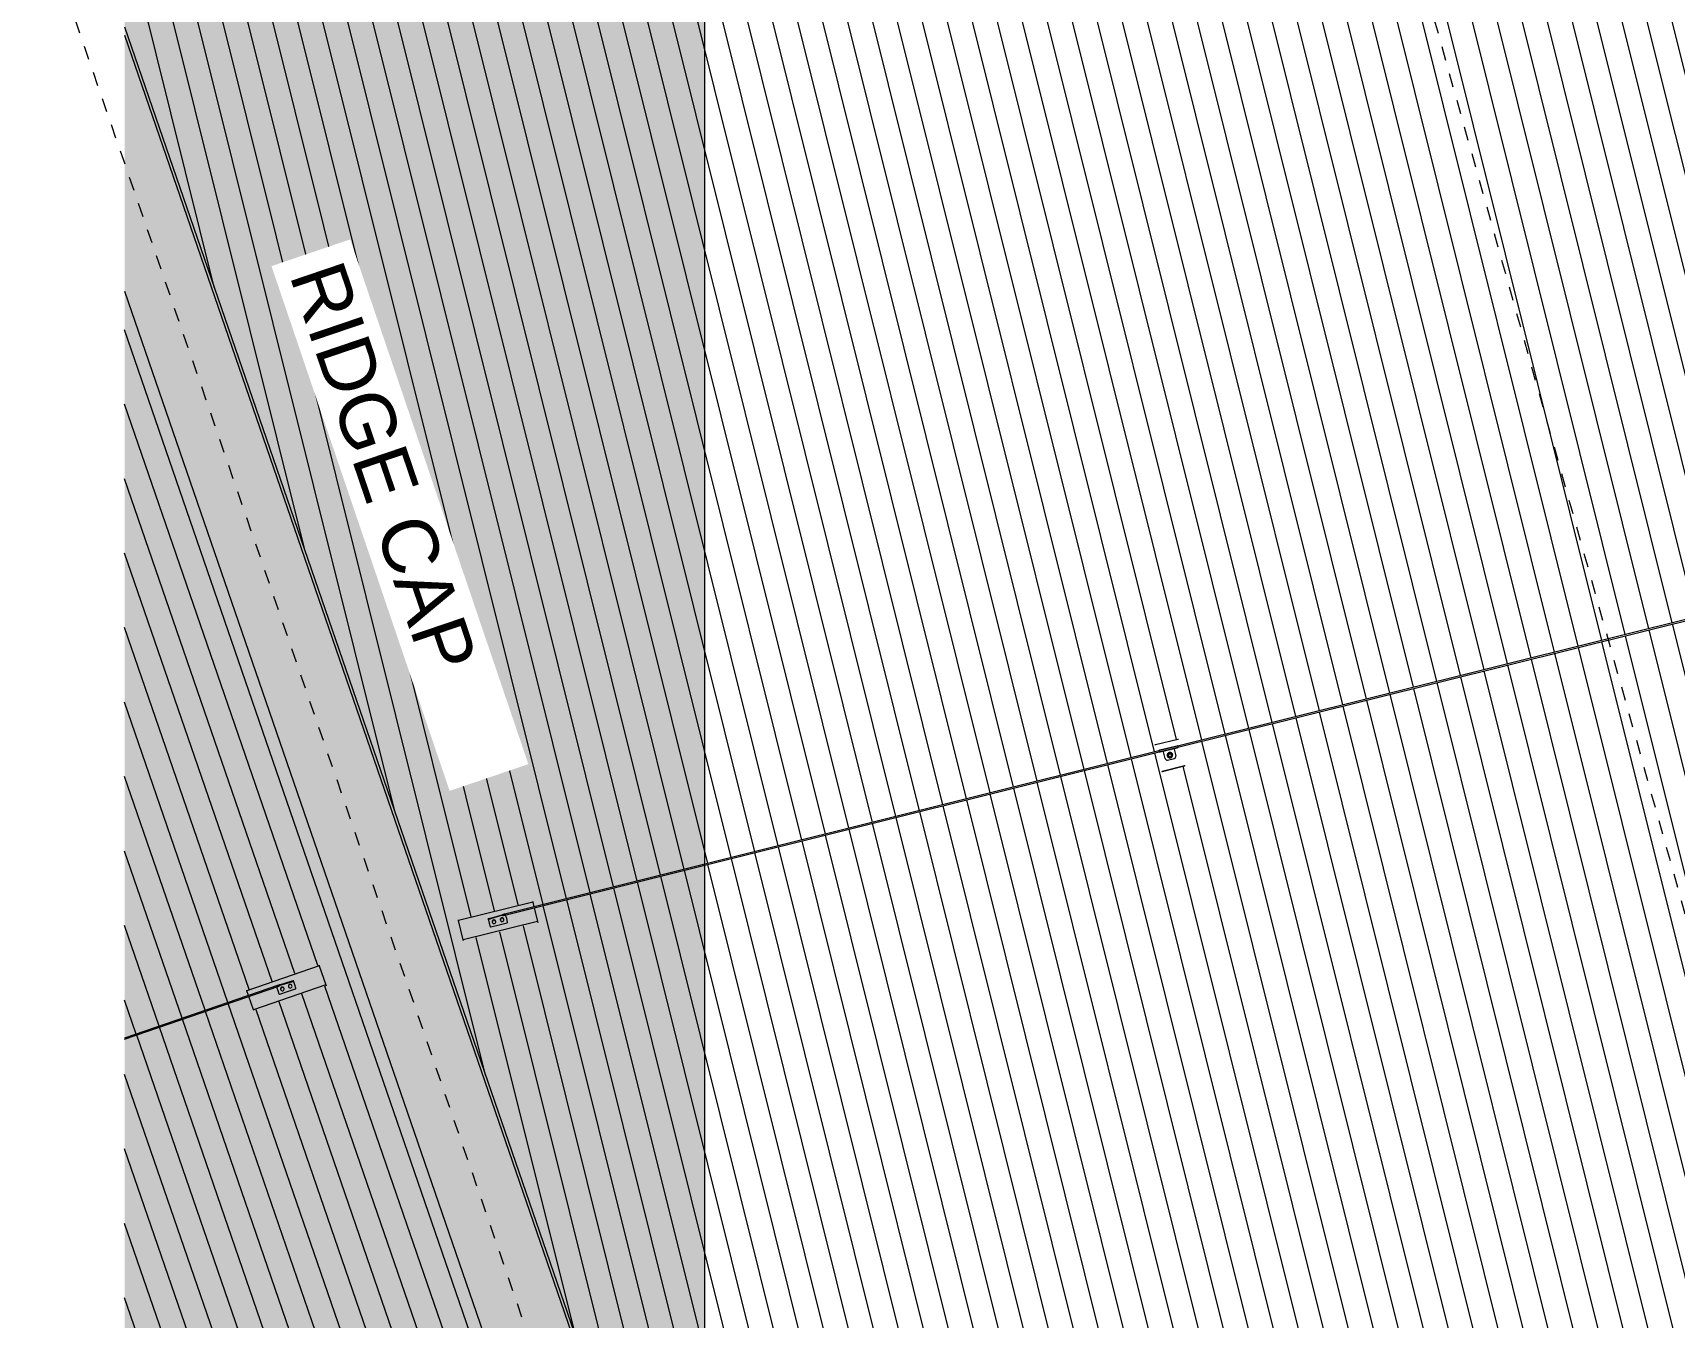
# Model space of a CAD drawing. Header units: metres. Extents: x -2358 to -2216, y 3959 to 4067.
# Drawn here: x -2353.23 to -2341.38, y 4018.81 to 4028.08 of the extents above; entities that cross this region are included whole.
import ezdxf

# ---------------------------------------------------------------- set-up
doc = ezdxf.new("R2010")
doc.units = ezdxf.units.M
doc.linetypes.add('Grid Line', pattern=[0.021, 0.012, -0.003, 0.003, -0.003])
for name, color, linetype, lineweight in [('A-DETL', 90, 'Continuous', 13), ('A-DETL-GENF', 92, 'Continuous', 5), ('A-ROOF', 132, 'Continuous', 5), ('A-ROOF-PATT', 132, 'Continuous', 5), ('G-ANNO-TEXT', 231, 'Continuous', 5), ('Q-SPCQ', 91, 'Continuous', 5), ('S-GRID', 1, 'Continuous', 5)]:
    doc.layers.add(name, color=color, linetype=linetype, lineweight=lineweight)
doc.styles.add('Arial_1', font='arial.ttf', dxfattribs={"height": 0.4})

# ---------------------------------------------------------------- blocks, each defined once
blk = doc.blocks.new('Static Line_Sayfa_Metal Deck_Pan Mount - Up to 15 _ pitch - Max 2 Users-1845519-ROOF - Part B')
at = {"layer": 'Q-SPCQ'}
for p, q in [((-2351.158, 4021.345), (-2351.68, 4021.166)), ((-2351.159, 4021.35), (-2351.158, 4021.345)), ((-2351.158, 4021.345), (-2351.111, 4021.209)), ((-2351.453, 4021.206), (-2352.563, 4020.824)), ((-2352.563, 4020.816), (-2351.45, 4021.199)), ((-2351.111, 4021.209), (-2351.633, 4021.029)), ((-2351.468, 4021.199), (-2351.467, 4021.195)), ((-2351.466, 4021.193), (-2351.465, 4021.19)), ((-2351.465, 4021.19), (-2351.464, 4021.187)), ((-2351.45, 4021.199), (-2351.45, 4021.201)), ((-2351.45, 4021.199), (-2351.45, 4021.2)), ((-2351.45, 4021.199), (-2351.45, 4021.199)), ((-2351.445, 4021.209), (-2351.354, 4021.236)), ((-2351.352, 4021.231), (-2351.443, 4021.204)), ((-2351.38, 4021.194), (-2351.379, 4021.193)), ((-2351.355, 4021.202), (-2351.355, 4021.203)), ((-2351.342, 4021.233), (-2351.344, 4021.238)), ((-2351.344, 4021.238), (-2351.344, 4021.237)), ((-2351.342, 4021.233), (-2351.344, 4021.237)), ((-2351.342, 4021.233), (-2351.342, 4021.233)), ((-2351.341, 4021.23), (-2351.342, 4021.233)), ((-2351.334, 4021.209), (-2351.341, 4021.23)), ((-2351.326, 4021.185), (-2351.334, 4021.209)), ((-2351.111, 4021.209), (-2351.109, 4021.202)), ((-2351.68, 4021.166), (-2351.681, 4021.17)), ((-2351.668, 4021.131), (-2351.68, 4021.166)), ((-2351.633, 4021.029), (-2351.666, 4021.125)), ((-2351.464, 4021.187), (-2351.457, 4021.167)), ((-2351.457, 4021.167), (-2351.449, 4021.143)), ((-2351.449, 4021.143), (-2351.449, 4021.143)), ((-2351.443, 4021.14), (-2351.386, 4021.16)), ((-2351.437, 4021.175), (-2351.436, 4021.174)), ((-2351.412, 4021.182), (-2351.412, 4021.183)), ((-2351.386, 4021.16), (-2351.329, 4021.179)), ((-2351.326, 4021.185), (-2351.326, 4021.185)), ((-2351.631, 4021.023), (-2351.633, 4021.029))]:
    blk.add_line(p, q, dxfattribs=at)
at = {"layer": 'Q-SPCQ', "flags": 128}
for points in [[(-2351.412, 4021.183), (-2351.412, 4021.184), (-2351.412, 4021.184), (-2351.413, 4021.185), (-2351.413, 4021.185), (-2351.413, 4021.186), (-2351.413, 4021.186), (-2351.414, 4021.186), (-2351.414, 4021.187), (-2351.414, 4021.187), (-2351.415, 4021.188), (-2351.415, 4021.188), (-2351.415, 4021.188), (-2351.416, 4021.189), (-2351.416, 4021.189), (-2351.416, 4021.189), (-2351.417, 4021.19), (-2351.417, 4021.19), (-2351.418, 4021.19), (-2351.418, 4021.191), (-2351.419, 4021.191), (-2351.419, 4021.191), (-2351.42, 4021.191), (-2351.42, 4021.191), (-2351.421, 4021.191), (-2351.421, 4021.192), (-2351.422, 4021.192), (-2351.422, 4021.192), (-2351.423, 4021.192), (-2351.423, 4021.192), (-2351.424, 4021.192), (-2351.424, 4021.192), (-2351.425, 4021.192), (-2351.425, 4021.192), (-2351.426, 4021.192), (-2351.426, 4021.192), (-2351.427, 4021.192), (-2351.427, 4021.192), (-2351.428, 4021.191), (-2351.428, 4021.191), (-2351.429, 4021.191), (-2351.429, 4021.191), (-2351.43, 4021.191), (-2351.43, 4021.19), (-2351.431, 4021.19), (-2351.431, 4021.19), (-2351.432, 4021.19), (-2351.432, 4021.189), (-2351.432, 4021.189), (-2351.433, 4021.189), (-2351.433, 4021.188), (-2351.434, 4021.188), (-2351.434, 4021.188), (-2351.434, 4021.187), (-2351.435, 4021.187), (-2351.435, 4021.186), (-2351.435, 4021.186), (-2351.435, 4021.186), (-2351.436, 4021.185), (-2351.436, 4021.185), (-2351.436, 4021.184), (-2351.436, 4021.184), (-2351.437, 4021.183), (-2351.437, 4021.183), (-2351.437, 4021.182), (-2351.437, 4021.182), (-2351.437, 4021.181), (-2351.437, 4021.181), (-2351.437, 4021.18), (-2351.437, 4021.18), (-2351.437, 4021.179), (-2351.437, 4021.179), (-2351.437, 4021.178), (-2351.437, 4021.178), (-2351.437, 4021.177), (-2351.437, 4021.177), (-2351.437, 4021.176), (-2351.437, 4021.176), (-2351.437, 4021.175), (-2351.437, 4021.175)], [(-2351.355, 4021.203), (-2351.355, 4021.203), (-2351.356, 4021.204), (-2351.356, 4021.204), (-2351.356, 4021.205), (-2351.356, 4021.205), (-2351.357, 4021.206), (-2351.357, 4021.206), (-2351.357, 4021.206), (-2351.357, 4021.207), (-2351.358, 4021.207), (-2351.358, 4021.208), (-2351.359, 4021.208), (-2351.359, 4021.208), (-2351.359, 4021.209), (-2351.36, 4021.209), (-2351.36, 4021.209), (-2351.361, 4021.21), (-2351.361, 4021.21), (-2351.361, 4021.21), (-2351.362, 4021.21), (-2351.362, 4021.21), (-2351.363, 4021.211), (-2351.363, 4021.211), (-2351.364, 4021.211), (-2351.364, 4021.211), (-2351.365, 4021.211), (-2351.365, 4021.211), (-2351.366, 4021.211), (-2351.366, 4021.211), (-2351.367, 4021.211), (-2351.367, 4021.211), (-2351.368, 4021.211), (-2351.369, 4021.211), (-2351.369, 4021.211), (-2351.37, 4021.211), (-2351.37, 4021.211), (-2351.371, 4021.211), (-2351.371, 4021.211), (-2351.372, 4021.211), (-2351.372, 4021.211), (-2351.373, 4021.21), (-2351.373, 4021.21), (-2351.373, 4021.21), (-2351.374, 4021.21), (-2351.374, 4021.21), (-2351.375, 4021.209), (-2351.375, 4021.209), (-2351.376, 4021.209), (-2351.376, 4021.208), (-2351.376, 4021.208), (-2351.377, 4021.208), (-2351.377, 4021.207), (-2351.378, 4021.207), (-2351.378, 4021.206), (-2351.378, 4021.206), (-2351.378, 4021.206), (-2351.379, 4021.205), (-2351.379, 4021.205), (-2351.379, 4021.204), (-2351.379, 4021.204), (-2351.38, 4021.203), (-2351.38, 4021.203), (-2351.38, 4021.202), (-2351.38, 4021.202), (-2351.38, 4021.201), (-2351.38, 4021.201), (-2351.38, 4021.2), (-2351.38, 4021.2), (-2351.38, 4021.199), (-2351.38, 4021.199), (-2351.38, 4021.198), (-2351.38, 4021.198), (-2351.38, 4021.197), (-2351.38, 4021.197), (-2351.38, 4021.196), (-2351.38, 4021.196), (-2351.38, 4021.195), (-2351.38, 4021.195), (-2351.38, 4021.194)]]:
    blk.add_lwpolyline(points, dxfattribs=at)
at = {"layer": 'Q-SPCQ'}
for centre, major_axis, ratio, start_param, end_param in [((-2351.452, 4021.205), (0.0165, 0.0057), 0.087156, 1.117011, 2.88852), ((-2351.45, 4021.2), (0.0165, 0.0057), 0.087156, 1.117011, 2.88852), ((-2351.452, 4021.205), (0.00709, 0.00244), 0.087156, 1.832596, 2.879793), ((-2351.45, 4021.2), (0.00709, 0.00244), 0.087156, 3.141593, 6.283185), ((-2351.45, 4021.2), (0.00709, 0.00244), 0.087156, 2.879793, 3.141593), ((-2351.45, 4021.2), (0.00709, 0.00244), 0.087156, 1.308997, 2.617994), ((-2351.452, 4021.205), (0.00709, 0.00244), 0.087156, 0.261799, 0.785398), ((-2351.452, 4021.205), (0.00709, 0.00244), 0.087156, 5.497787, 6.021386), ((-2351.45, 4021.2), (0.00709, 0.00244), 0.087156, 0, 1.047198), ((-2351.424, 4021.178), (0.0123, 0.0042), 0.996195, 0, 3.141593), ((-2351.367, 4021.198), (0.0123, 0.0042), 0.996195, 0, 3.141593), ((-2351.367, 4021.198), (0.0123, 0.0042), 0.996195, 3.141593, 6.283185), ((-2351.361, 4021.232), (0.0165, 0.0057), 0.087156, 0, 1.117011), ((-2351.359, 4021.227), (0.0165, 0.0057), 0.087156, 0, 1.117011), ((-2351.444, 4021.145), (0.00473, 0.00163), 0.996195, 3.141593, 4.712389), ((-2351.424, 4021.178), (0.0123, 0.0042), 0.996195, 3.141593, 6.283185), ((-2351.331, 4021.184), (0.00473, 0.00163), 0.996195, 4.712389, 6.283185)]:
    blk.add_ellipse(centre, major_axis=major_axis, ratio=ratio, start_param=start_param, end_param=end_param, dxfattribs=at)
blk = doc.blocks.new('Static Line_Sayfa_Metal Deck_Pan Mount - Up to 15 _ pitch - Max 2 Users-1846359-ROOF - Part B')
at = {"layer": 'Q-SPCQ'}
for p, q in [((-2330.489, 4026.538), (-2345.031, 4022.914)), ((-2345.029, 4022.906), (-2330.487, 4026.531)), ((-2345.122, 4022.942), (-2344.961, 4022.982)), ((-2344.96, 4022.982), (-2344.957, 4022.982)), ((-2345.03, 4022.914), (-2348.376, 4022.079)), ((-2348.376, 4022.071), (-2345.028, 4022.907)), ((-2345.126, 4022.939), (-2345.123, 4022.942)), ((-2345.094, 4022.901), (-2345.098, 4022.899)), ((-2345.097, 4022.894), (-2345.098, 4022.899)), ((-2345.096, 4022.889), (-2345.097, 4022.894)), ((-2345.096, 4022.889), (-2345.091, 4022.889)), ((-2344.969, 4022.932), (-2345.092, 4022.902)), ((-2345.089, 4022.889), (-2344.966, 4022.92)), ((-2345.066, 4022.895), (-2345.066, 4022.894)), ((-2345.066, 4022.893), (-2345.066, 4022.894)), ((-2345.065, 4022.889), (-2345.066, 4022.893)), ((-2345.053, 4022.841), (-2345.065, 4022.889)), ((-2345.037, 4022.861), (-2345.037, 4022.861)), ((-2345.029, 4022.864), (-2345.029, 4022.863)), ((-2345.027, 4022.864), (-2345.027, 4022.864)), ((-2345.009, 4022.869), (-2345.009, 4022.869)), ((-2345.006, 4022.869), (-2345.007, 4022.869)), ((-2344.998, 4022.87), (-2344.999, 4022.871)), ((-2344.988, 4022.913), (-2344.989, 4022.914)), ((-2344.988, 4022.913), (-2344.988, 4022.913)), ((-2344.988, 4022.913), (-2344.987, 4022.909)), ((-2344.987, 4022.909), (-2344.975, 4022.861)), ((-2344.975, 4022.86), (-2344.975, 4022.861)), ((-2344.962, 4022.933), (-2344.967, 4022.932)), ((-2344.964, 4022.92), (-2344.96, 4022.922)), ((-2344.962, 4022.933), (-2344.961, 4022.928)), ((-2344.961, 4022.928), (-2344.96, 4022.922)), ((-2345.075, 4022.748), (-2345.078, 4022.746)), ((-2345.076, 4022.747), (-2345.073, 4022.748)), ((-2344.913, 4022.789), (-2345.074, 4022.749)), ((-2345.072, 4022.749), (-2344.915, 4022.788)), ((-2345.053, 4022.841), (-2345.053, 4022.841)), ((-2345.035, 4022.83), (-2344.986, 4022.843)), ((-2345.035, 4022.83), (-2344.986, 4022.842)), ((-2344.914, 4022.788), (-2344.91, 4022.788)), ((-2344.908, 4022.789), (-2344.912, 4022.789)), ((-2348.376, 4022.079), (-2349.829, 4021.717)), ((-2349.828, 4021.709), (-2348.376, 4022.071)), ((-2349.617, 4021.806), (-2350.153, 4021.673)), ((-2349.618, 4021.811), (-2349.617, 4021.806)), ((-2349.617, 4021.806), (-2349.608, 4021.771)), ((-2350.153, 4021.673), (-2350.154, 4021.677)), ((-2350.118, 4021.533), (-2350.153, 4021.673)), ((-2349.582, 4021.666), (-2350.118, 4021.533)), ((-2349.938, 4021.684), (-2349.937, 4021.679)), ((-2349.938, 4021.683), (-2349.938, 4021.684)), ((-2349.938, 4021.683), (-2349.937, 4021.679)), ((-2349.937, 4021.679), (-2349.937, 4021.679)), ((-2349.937, 4021.679), (-2349.936, 4021.675)), ((-2349.936, 4021.675), (-2349.931, 4021.654)), ((-2349.929, 4021.688), (-2349.838, 4021.714)), ((-2349.836, 4021.71), (-2349.928, 4021.683)), ((-2349.884, 4021.666), (-2349.884, 4021.667)), ((-2349.851, 4021.675), (-2349.851, 4021.674)), ((-2349.829, 4021.711), (-2349.828, 4021.709)), ((-2349.829, 4021.71), (-2349.828, 4021.709)), ((-2349.826, 4021.68), (-2349.826, 4021.681)), ((-2349.812, 4021.714), (-2349.813, 4021.719)), ((-2349.811, 4021.71), (-2349.811, 4021.713)), ((-2349.81, 4021.707), (-2349.811, 4021.71)), ((-2349.804, 4021.686), (-2349.81, 4021.707)), ((-2349.798, 4021.661), (-2349.804, 4021.686)), ((-2349.607, 4021.765), (-2349.582, 4021.666)), ((-2349.582, 4021.666), (-2349.58, 4021.659)), ((-2349.931, 4021.654), (-2349.925, 4021.63)), ((-2349.925, 4021.63), (-2349.925, 4021.63)), ((-2349.919, 4021.626), (-2349.86, 4021.641)), ((-2349.91, 4021.661), (-2349.909, 4021.66)), ((-2349.86, 4021.641), (-2349.802, 4021.655)), ((-2349.798, 4021.661), (-2349.798, 4021.661)), ((-2350.116, 4021.526), (-2350.118, 4021.533))]:
    blk.add_line(p, q, dxfattribs=at)
at = {"layer": 'Q-SPCQ', "flags": 128}
for points in [[(-2345.094, 4022.901), (-2345.094, 4022.901), (-2345.094, 4022.901), (-2345.093, 4022.901), (-2345.093, 4022.901), (-2345.092, 4022.901), (-2345.092, 4022.902)], [(-2345.089, 4022.889), (-2345.089, 4022.889), (-2345.09, 4022.889), (-2345.09, 4022.889), (-2345.091, 4022.889), (-2345.091, 4022.889), (-2345.091, 4022.889)], [(-2345.021, 4022.878), (-2345.021, 4022.878), (-2345.022, 4022.877), (-2345.022, 4022.877), (-2345.023, 4022.877), (-2345.023, 4022.877), (-2345.023, 4022.877), (-2345.024, 4022.877), (-2345.024, 4022.876), (-2345.025, 4022.876), (-2345.025, 4022.876), (-2345.025, 4022.875), (-2345.026, 4022.875), (-2345.026, 4022.875), (-2345.026, 4022.875), (-2345.027, 4022.874), (-2345.027, 4022.874), (-2345.027, 4022.873), (-2345.028, 4022.873), (-2345.028, 4022.873), (-2345.028, 4022.872), (-2345.028, 4022.872), (-2345.029, 4022.871), (-2345.029, 4022.871), (-2345.029, 4022.871), (-2345.029, 4022.87), (-2345.029, 4022.87), (-2345.029, 4022.869), (-2345.029, 4022.869), (-2345.03, 4022.868), (-2345.03, 4022.868), (-2345.03, 4022.867), (-2345.03, 4022.867), (-2345.03, 4022.866), (-2345.03, 4022.866), (-2345.03, 4022.866), (-2345.03, 4022.865), (-2345.03, 4022.865), (-2345.029, 4022.864), (-2345.029, 4022.864), (-2345.029, 4022.864)], [(-2345.02, 4022.876), (-2345.021, 4022.876), (-2345.021, 4022.876), (-2345.021, 4022.876), (-2345.022, 4022.876), (-2345.022, 4022.875), (-2345.023, 4022.875), (-2345.023, 4022.875), (-2345.023, 4022.875), (-2345.024, 4022.875), (-2345.024, 4022.874), (-2345.024, 4022.874), (-2345.024, 4022.874), (-2345.025, 4022.874), (-2345.025, 4022.873), (-2345.025, 4022.873), (-2345.026, 4022.873), (-2345.026, 4022.873), (-2345.026, 4022.872), (-2345.026, 4022.872), (-2345.026, 4022.872), (-2345.027, 4022.871), (-2345.027, 4022.871), (-2345.027, 4022.871), (-2345.027, 4022.87), (-2345.027, 4022.87), (-2345.027, 4022.869), (-2345.027, 4022.869), (-2345.028, 4022.869), (-2345.028, 4022.868), (-2345.028, 4022.868), (-2345.028, 4022.868), (-2345.028, 4022.867), (-2345.028, 4022.867), (-2345.028, 4022.866), (-2345.028, 4022.866), (-2345.028, 4022.866), (-2345.028, 4022.865), (-2345.028, 4022.865), (-2345.027, 4022.864), (-2345.027, 4022.864)], [(-2345.007, 4022.869), (-2345.007, 4022.87), (-2345.007, 4022.87), (-2345.007, 4022.871), (-2345.007, 4022.871), (-2345.007, 4022.871), (-2345.008, 4022.872), (-2345.008, 4022.872), (-2345.008, 4022.873), (-2345.008, 4022.873), (-2345.009, 4022.873), (-2345.009, 4022.874), (-2345.009, 4022.874), (-2345.009, 4022.875), (-2345.01, 4022.875), (-2345.01, 4022.875), (-2345.011, 4022.875), (-2345.011, 4022.876), (-2345.011, 4022.876), (-2345.012, 4022.876), (-2345.012, 4022.877), (-2345.012, 4022.877), (-2345.013, 4022.877), (-2345.013, 4022.877), (-2345.014, 4022.877), (-2345.014, 4022.877), (-2345.015, 4022.878), (-2345.015, 4022.878), (-2345.016, 4022.878), (-2345.016, 4022.878), (-2345.016, 4022.878), (-2345.017, 4022.878), (-2345.017, 4022.878), (-2345.018, 4022.878), (-2345.018, 4022.878), (-2345.019, 4022.878), (-2345.019, 4022.878), (-2345.02, 4022.878), (-2345.02, 4022.878), (-2345.021, 4022.878), (-2345.021, 4022.878)], [(-2345.009, 4022.869), (-2345.009, 4022.869), (-2345.009, 4022.87), (-2345.009, 4022.87), (-2345.009, 4022.87), (-2345.009, 4022.871), (-2345.009, 4022.871), (-2345.01, 4022.872), (-2345.01, 4022.872), (-2345.01, 4022.872), (-2345.01, 4022.873), (-2345.011, 4022.873), (-2345.011, 4022.873), (-2345.011, 4022.873), (-2345.011, 4022.874), (-2345.012, 4022.874), (-2345.012, 4022.874), (-2345.012, 4022.874), (-2345.013, 4022.875), (-2345.013, 4022.875), (-2345.013, 4022.875), (-2345.014, 4022.875), (-2345.014, 4022.875), (-2345.014, 4022.876), (-2345.015, 4022.876), (-2345.015, 4022.876), (-2345.015, 4022.876), (-2345.016, 4022.876), (-2345.016, 4022.876), (-2345.016, 4022.876), (-2345.017, 4022.876), (-2345.017, 4022.876), (-2345.018, 4022.876), (-2345.018, 4022.876), (-2345.018, 4022.876), (-2345.019, 4022.876), (-2345.019, 4022.876), (-2345.02, 4022.876), (-2345.02, 4022.876), (-2345.02, 4022.876), (-2345.02, 4022.876)], [(-2344.969, 4022.932), (-2344.969, 4022.932), (-2344.968, 4022.932), (-2344.968, 4022.932), (-2344.967, 4022.932), (-2344.967, 4022.932), (-2344.967, 4022.932)], [(-2344.964, 4022.92), (-2344.964, 4022.92), (-2344.964, 4022.92), (-2344.965, 4022.92), (-2344.965, 4022.92), (-2344.966, 4022.92), (-2344.966, 4022.92)], [(-2349.884, 4021.667), (-2349.884, 4021.667), (-2349.885, 4021.668), (-2349.885, 4021.668), (-2349.885, 4021.669), (-2349.885, 4021.669), (-2349.885, 4021.67), (-2349.886, 4021.67), (-2349.886, 4021.671), (-2349.886, 4021.671), (-2349.887, 4021.671), (-2349.887, 4021.672), (-2349.887, 4021.672), (-2349.888, 4021.673), (-2349.888, 4021.673), (-2349.888, 4021.673), (-2349.889, 4021.674), (-2349.889, 4021.674), (-2349.89, 4021.674), (-2349.89, 4021.675), (-2349.89, 4021.675), (-2349.891, 4021.675), (-2349.891, 4021.675), (-2349.892, 4021.676), (-2349.892, 4021.676), (-2349.893, 4021.676), (-2349.893, 4021.676), (-2349.894, 4021.676), (-2349.894, 4021.676), (-2349.895, 4021.676), (-2349.895, 4021.677), (-2349.896, 4021.677), (-2349.896, 4021.677), (-2349.897, 4021.677), (-2349.897, 4021.677), (-2349.898, 4021.677), (-2349.898, 4021.677), (-2349.899, 4021.676), (-2349.899, 4021.676), (-2349.9, 4021.676), (-2349.9, 4021.676), (-2349.901, 4021.676), (-2349.901, 4021.676), (-2349.902, 4021.676), (-2349.902, 4021.675), (-2349.903, 4021.675), (-2349.903, 4021.675), (-2349.904, 4021.675), (-2349.904, 4021.674), (-2349.905, 4021.674), (-2349.905, 4021.674), (-2349.905, 4021.673), (-2349.906, 4021.673), (-2349.906, 4021.673), (-2349.907, 4021.672), (-2349.907, 4021.672), (-2349.907, 4021.672), (-2349.908, 4021.671), (-2349.908, 4021.671), (-2349.908, 4021.67), (-2349.908, 4021.67), (-2349.909, 4021.669), (-2349.909, 4021.669), (-2349.909, 4021.668), (-2349.909, 4021.668), (-2349.909, 4021.667), (-2349.909, 4021.667), (-2349.91, 4021.666), (-2349.91, 4021.666), (-2349.91, 4021.665), (-2349.91, 4021.665), (-2349.91, 4021.664), (-2349.91, 4021.664), (-2349.91, 4021.663), (-2349.91, 4021.663), (-2349.91, 4021.662), (-2349.91, 4021.662), (-2349.91, 4021.661), (-2349.91, 4021.661), (-2349.91, 4021.661)], [(-2349.826, 4021.681), (-2349.826, 4021.682), (-2349.826, 4021.682), (-2349.827, 4021.683), (-2349.827, 4021.683), (-2349.827, 4021.684), (-2349.827, 4021.684), (-2349.827, 4021.685), (-2349.828, 4021.685), (-2349.828, 4021.686), (-2349.828, 4021.686), (-2349.829, 4021.686), (-2349.829, 4021.687), (-2349.829, 4021.687), (-2349.83, 4021.688), (-2349.83, 4021.688), (-2349.83, 4021.688), (-2349.831, 4021.689), (-2349.831, 4021.689), (-2349.832, 4021.689), (-2349.832, 4021.689), (-2349.833, 4021.69), (-2349.833, 4021.69), (-2349.834, 4021.69), (-2349.834, 4021.69), (-2349.835, 4021.69), (-2349.835, 4021.691), (-2349.836, 4021.691), (-2349.836, 4021.691), (-2349.837, 4021.691), (-2349.837, 4021.691), (-2349.838, 4021.691), (-2349.838, 4021.691), (-2349.839, 4021.691), (-2349.839, 4021.691), (-2349.84, 4021.691), (-2349.84, 4021.691), (-2349.841, 4021.691), (-2349.841, 4021.691), (-2349.842, 4021.691), (-2349.842, 4021.691), (-2349.843, 4021.69), (-2349.843, 4021.69), (-2349.844, 4021.69), (-2349.844, 4021.69), (-2349.845, 4021.69), (-2349.845, 4021.689), (-2349.846, 4021.689), (-2349.846, 4021.689), (-2349.846, 4021.689), (-2349.847, 4021.688), (-2349.847, 4021.688), (-2349.848, 4021.688), (-2349.848, 4021.687), (-2349.848, 4021.687), (-2349.849, 4021.686), (-2349.849, 4021.686), (-2349.849, 4021.686), (-2349.85, 4021.685), (-2349.85, 4021.685), (-2349.85, 4021.684), (-2349.85, 4021.684), (-2349.851, 4021.683), (-2349.851, 4021.683), (-2349.851, 4021.682), (-2349.851, 4021.682), (-2349.851, 4021.681), (-2349.851, 4021.681), (-2349.851, 4021.68), (-2349.852, 4021.68), (-2349.852, 4021.679), (-2349.852, 4021.679), (-2349.852, 4021.678), (-2349.852, 4021.678), (-2349.852, 4021.677), (-2349.852, 4021.677), (-2349.852, 4021.676), (-2349.851, 4021.676), (-2349.851, 4021.675), (-2349.851, 4021.675)]]:
    blk.add_lwpolyline(points, dxfattribs=at)
at = {"layer": 'Q-SPCQ'}
for centre, major_axis, ratio, start_param, end_param in [((-2344.961, 4022.982), (0.00097, 0.000242), 0.087156, 0.252159, 1.570796), ((-2345.122, 4022.942), (0.00097, 0.000242), 0.087156, 1.570796, 2.889433), ((-2345.128, 4022.881), (0.0679, 0.0169), 0.087156, 5.824402, 6.053794), ((-2345.018, 4022.866), (0.0193, 0.0048), 0.996195, 1.570796, 4.712389), ((-2345.018, 4022.866), (0.0193, 0.0048), 0.996195, 3.141593, 4.712389), ((-2345.018, 4022.866), (0.0114, 0.0028), 0.996195, 1.570796, 4.712389), ((-2345.018, 4022.866), (0.0193, 0.0048), 0.996195, 4.712389, 7.853982), ((-2345.018, 4022.866), (0.0114, 0.0028), 0.996195, 4.712389, 7.853982), ((-2345.018, 4022.866), (0.0193, 0.0048), 0.996195, 4.712389, 6.283185), ((-2344.928, 4022.931), (0.0679, 0.0169), 0.087156, 3.370984, 3.600375), ((-2344.99, 4022.857), (0.0146, 0.0036), 0.996195, 4.712389, 6.283185), ((-2344.99, 4022.857), (0.0146, 0.0036), 0.996195, 4.712389, 6.021386), ((-2345.074, 4022.748), (0.00097, 0.000242), 0.087156, 1.570796, 2.889433), ((-2345.072, 4022.749), (0.00097, 0.000242), 0.087156, 2.449888, 2.889433), ((-2345.072, 4022.749), (0.00097, 0.000242), 0.087156, 1.570796, 1.790569), ((-2345.038, 4022.845), (0.0146, 0.0036), 0.996195, 3.141593, 4.712389), ((-2345.038, 4022.845), (0.0146, 0.0036), 0.996195, 3.403392, 4.712389), ((-2344.915, 4022.788), (0.00097, 0.000242), 0.087156, 1.351024, 1.570796), ((-2344.915, 4022.788), (0.00097, 0.000242), 0.087156, 0.252159, 0.691705), ((-2344.913, 4022.789), (0.00097, 0.000242), 0.087156, 0.252159, 1.570796), ((-2349.921, 4021.688), (0.017, 0.0042), 0.087156, 2.024582, 3.141593), ((-2349.92, 4021.683), (0.017, 0.0042), 0.087156, 2.024582, 3.141593), ((-2349.897, 4021.663), (0.0126, 0.0031), 0.996195, 0, 3.141593), ((-2349.897, 4021.663), (0.0126, 0.0031), 0.996195, 3.141593, 6.283185), ((-2349.838, 4021.677), (0.0126, 0.0031), 0.996195, 0, 3.141593), ((-2349.838, 4021.677), (0.0126, 0.0031), 0.996195, 3.141593, 6.283185), ((-2349.83, 4021.715), (0.017, 0.0042), 0.087156, 0.253073, 2.024582), ((-2349.829, 4021.71), (0.017, 0.0042), 0.087156, 0.253073, 2.024582), ((-2349.83, 4021.715), (0.00728, 0.00181), 0.087156, 2.094395, 2.617994), ((-2349.83, 4021.715), (0.00728, 0.00181), 0.087156, 3.665191, 4.18879), ((-2349.829, 4021.71), (0.00728, 0.00181), 0.087156, 0.523599, 3.141593), ((-2349.829, 4021.71), (0.00728, 0.00181), 0.087156, 3.141593, 4.712389), ((-2349.83, 4021.715), (0.00728, 0.00181), 0.087156, 0.523599, 1.308997), ((-2349.83, 4021.715), (0.00728, 0.00181), 0.087156, 6.021386, 6.283185), ((-2349.829, 4021.71), (0.00728, 0.00181), 0.087156, 5.759587, 6.021386), ((-2349.92, 4021.631), (0.00485, 0.00121), 0.996195, 3.141593, 4.712389), ((-2349.803, 4021.66), (0.00485, 0.00121), 0.996195, 4.712389, 6.283185)]:
    blk.add_ellipse(centre, major_axis=major_axis, ratio=ratio, start_param=start_param, end_param=end_param, dxfattribs=at)
blk = doc.blocks.new('Roof Gutters1 - Roof Gutters-1884510-ROOF - Part B')
at = {"layer": 'A-ROOF'}
for p, q in [((-2352.563, 4028.124), (-2348.376, 4015.964)), ((-2352.563, 4028.063), (-2348.376, 4015.903)), ((-2352.563, 4026.216), (-2348.376, 4014.056))]:
    blk.add_line(p, q, dxfattribs=at)

msp = doc.modelspace()

# ---------------------------------------------------------------- hatches: boundary and pattern name
at = {"layer": 'A-DETL-GENF', "transparency": 33554585}
msp.add_hatch(color=7, dxfattribs=at).paths.add_polyline_path([(-2352.563, 3958.91), (-2348.376, 3958.91), (-2348.376, 4003.11), (-2346.358, 4003.651), (-2350.393, 4004.732), (-2348.376, 4005.272), (-2348.376, 4063.727), (-2352.563, 4063.727), (-2352.563, 3965.461)])
at = {"layer": 'A-ROOF-PATT'}
h = msp.add_hatch(dxfattribs=at)
h.set_pattern_fill('FP_7', color=256, style=0, pattern_type=2)
h.set_pattern_definition([(283.994, (-472.474, -220.244), (0.1698061846, 0.04231855), [])])
h.paths.add_polyline_path([(-2347.351, 4012.988), (-2323.226, 4019), (-2326.037, 4036.756), (-2326.019, 4036.76), (-2325.831, 4036.79), (-2325.853, 4036.934), (-2352.563, 4030.277), (-2352.563, 4028.124), (-2347.563, 4013.604)])
h.paths.add_polyline_path([(-2330.328, 4026.577), (-2330.328, 4026.579), (-2330.328, 4026.577)])
h.paths.add_polyline_path([(-2345.131, 4022.882), (-2345.133, 4022.881), (-2345.133, 4022.882)])
h.paths.add_polyline_path([(-2350.116, 4021.526), (-2350.153, 4021.677), (-2349.618, 4021.811), (-2349.608, 4021.771), (-2349.392, 4021.825), (-2349.354, 4021.835), (-2349.269, 4021.856), (-2349.049, 4021.911), (-2349.018, 4021.918), (-2348.95, 4021.936), (-2348.911, 4021.946), (-2348.846, 4021.961), (-2348.674, 4022.005), (-2348.643, 4022.012), (-2348.55, 4022.035), (-2348.505, 4022.046), (-2348.292, 4022.099), (-2347.714, 4022.245), (-2347.681, 4022.252), (-2347.568, 4022.28), (-2347.529, 4022.29), (-2347.507, 4022.296), (-2347.504, 4022.296), (-2347.421, 4022.317), (-2347.343, 4022.336), (-2347.174, 4022.379), (-2347.143, 4022.386), (-2347.034, 4022.413), (-2346.838, 4022.462), (-2346.528, 4022.54), (-2346.253, 4022.609), (-2346.232, 4022.614), (-2346.229, 4022.614), (-2346.117, 4022.643), (-2346.097, 4022.648), (-2345.115, 4022.894), (-2345.126, 4022.939), (-2345.123, 4022.94), (-2345.122, 4022.942), (-2344.96, 4022.982), (-2344.958, 4022.982), (-2344.957, 4022.982), (-2344.945, 4022.936), (-2340.268, 4024.101), (-2340.28, 4024.147), (-2340.276, 4024.147), (-2340.275, 4024.15), (-2340.114, 4024.19), (-2340.112, 4024.19), (-2340.11, 4024.19), (-2340.098, 4024.144), (-2335.421, 4025.309), (-2335.433, 4025.355), (-2335.429, 4025.355), (-2335.429, 4025.358), (-2335.267, 4025.398), (-2335.265, 4025.398), (-2335.263, 4025.398), (-2335.252, 4025.351), (-2330.575, 4026.517), (-2330.586, 4026.563), (-2330.582, 4026.563), (-2330.582, 4026.566), (-2330.42, 4026.606), (-2330.418, 4026.606), (-2330.416, 4026.606), (-2330.404, 4026.559), (-2330.288, 4026.588), (-2330.198, 4026.61), (-2327.905, 4027.181), (-2327.863, 4027.192), (-2327.795, 4027.208), (-2327.783, 4027.212), (-2327.728, 4027.225), (-2325.91, 4027.677), (-2325.919, 4027.717), (-2325.384, 4027.85), (-2325.348, 4027.698), (-2325.882, 4027.565), (-2325.909, 4027.67), (-2325.932, 4027.664), (-2330.403, 4026.552), (-2330.368, 4026.412), (-2330.373, 4026.415), (-2330.373, 4026.412), (-2330.376, 4026.411), (-2330.535, 4026.372), (-2330.535, 4026.372), (-2330.539, 4026.372), (-2330.573, 4026.509), (-2335.25, 4025.344), (-2335.215, 4025.204), (-2335.219, 4025.207), (-2335.22, 4025.204), (-2335.223, 4025.204), (-2335.381, 4025.164), (-2335.381, 4025.164), (-2335.385, 4025.164), (-2335.419, 4025.301), (-2340.096, 4024.136), (-2340.062, 4023.996), (-2340.066, 4023.999), (-2340.066, 4023.997), (-2340.069, 4023.996), (-2340.228, 4023.956), (-2340.228, 4023.956), (-2340.232, 4023.956), (-2340.266, 4024.093), (-2344.943, 4022.928), (-2344.908, 4022.789), (-2344.913, 4022.791), (-2344.913, 4022.789), (-2344.934, 4022.783), (-2345.075, 4022.749), (-2345.075, 4022.748), (-2345.079, 4022.749), (-2345.114, 4022.886), (-2345.175, 4022.87), (-2345.2, 4022.864), (-2345.216, 4022.86), (-2349.607, 4021.765), (-2349.582, 4021.659), (-2350.088, 4021.533)])
h = msp.add_hatch(dxfattribs=at)
h.set_pattern_fill('FP_4', color=256, style=0, pattern_type=2)
h.set_pattern_definition([(289, (-11.344, 32.944), (0.165465751, 0.056974427), [])])
h.paths.add_polyline_path([(-2352.023, 4021.002), (-2352.031, 4021), (-2352.024, 4021.001)])
h.paths.add_polyline_path([(-2352.563, 4011.223), (-2347.954, 4012.81), (-2352.563, 4026.194), (-2352.563, 4020.824), (-2352.469, 4020.856), (-2351.668, 4021.133), (-2351.68, 4021.17), (-2351.159, 4021.35), (-2351.109, 4021.202), (-2351.631, 4021.023), (-2351.666, 4021.125), (-2352.236, 4020.928), (-2352.563, 4020.814), (-2352.563, 4011.319)])
h.paths.add_polyline_path([(-2352.053, 4020.992), (-2352.036, 4020.998), (-2352.053, 4020.992)])

# ---------------------------------------------------------------- linework, layer by layer
at = {"layer": 'A-DETL', "lineweight": 15}
msp.add_line((-2348.376, 4005.272), (-2348.376, 4063.727), dxfattribs=at)
at = {"layer": 'S-GRID', "linetype": 'Grid Line'}
for p, q in [((-2326.013, 3967.222), (-2349.848, 4052.202)), ((-2331.919, 3967.185), (-2353.225, 4029.063))]:
    msp.add_line(p, q, dxfattribs=at)

# ---------------------------------------------------------------- block references
at = {"layer": 'A-ROOF'}
msp.add_blockref('Roof Gutters1 - Roof Gutters-1884510-ROOF - Part B', (0, 0), dxfattribs=at)
at = {"layer": 'Q-SPCQ'}
for name in ['Static Line_Sayfa_Metal Deck_Pan Mount - Up to 15 _ pitch - Max 2 Users-1846359-ROOF - Part B', 'Static Line_Sayfa_Metal Deck_Pan Mount - Up to 15 _ pitch - Max 2 Users-1845519-ROOF - Part B']:
    msp.add_blockref(name, (0, 0), dxfattribs=at)

# ---------------------------------------------------------------- next in the draw order: texts
at = {"layer": 'G-ANNO-TEXT', "color": 7, "insert": (-2350.997, 4026.462), "char_height": 0.4, "width": 3.8, "attachment_point": 1, "rotation": 288.7494, "style": 'Arial_1', "bg_fill": 3, "box_fill_scale": 1.25, "bg_fill_color": 256, "bg_fill_true_color": 13158600, "bg_fill_transparency": 0}
msp.add_mtext('RIDGE CAP', dxfattribs=at)

doc.saveas('drawing.dxf')
